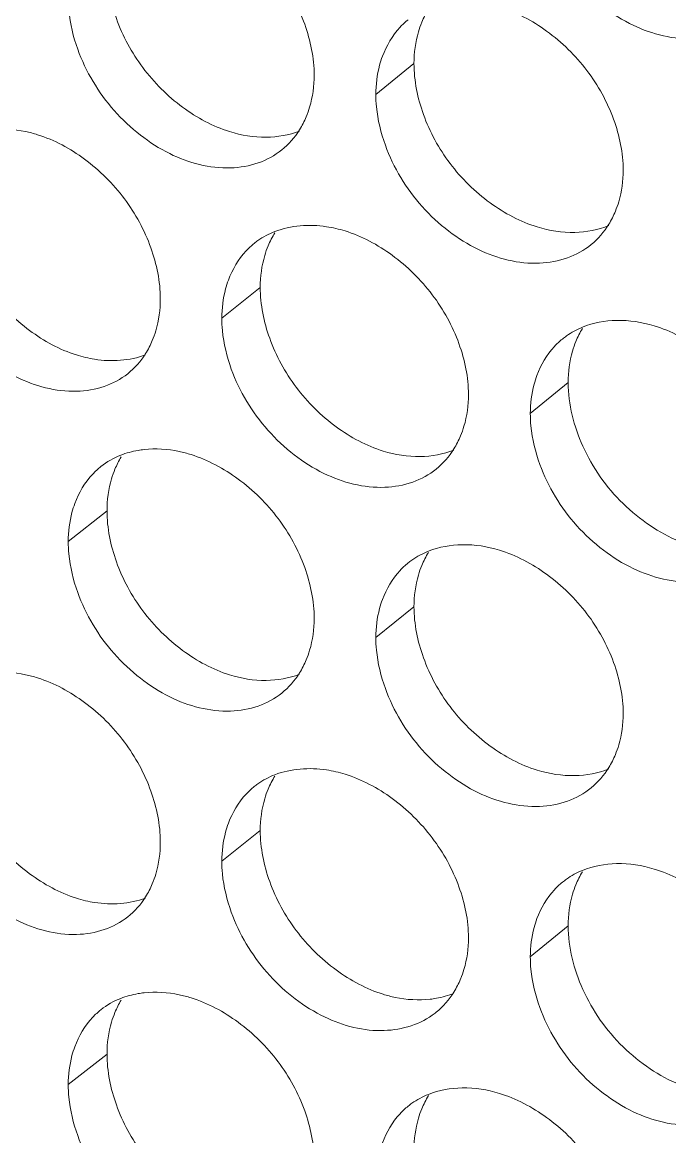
# Model space of a CAD drawing. Header units: millimetres. Extents: x 1177 to 4147, y 93 to 2194.
# Drawn here: x 2678.5 to 2687.88, y 797.82 to 813.98 of the extents above; entities that cross this region are included whole.
import ezdxf

# ---------------------------------------------------------------- set-up
doc = ezdxf.new("R2010")
doc.units = ezdxf.units.MM
doc.header["$LTSCALE"] = 0.1
doc.layers.get('0').update_dxf_attribs({"lineweight": 13})
doc.layers.add('标注', color=251, linetype='Continuous', lineweight=9)

# ---------------------------------------------------------------- blocks, each defined once
blk = doc.blocks.new('02')
at = {"layer": '标注'}
for p, q in [((4603.666, 753.241), (4602.876, 752.603)), ((4600.483, 748.606), (4599.688, 747.97)), ((4606.857, 746.634), (4606.074, 745.994)), ((4597.311, 743.978), (4596.509, 743.344)), ((4597.311, 743.978), (4596.509, 743.344)), ((4603.666, 741.991), (4602.876, 741.353)), ((4603.666, 741.991), (4602.876, 741.353)), ((4600.483, 737.356), (4599.688, 736.72)), ((4606.857, 735.384), (4606.074, 734.744)), ((4597.311, 732.728), (4596.509, 732.094))]:
    blk.add_line(p, q, dxfattribs=at)
for centre, radius, start, end in [((4606.084, 750.901), 1.893, 328.5006, 337.6837), ((4601.328, 748.31), 1.548, 125.2788, 128.7064), ((4607.73, 746.321), 1.568, 125.3028, 129.2952), ((4608.769, 746.767), 1.893, 148.546, 157.7608), ((4602.887, 746.252), 1.886, 328.3391, 337.568), ((4599.211, 744.12), 1.879, 148.8077, 157.4184), ((4599.211, 744.12), 1.879, 148.8077, 157.4184), ((4604.524, 741.687), 1.558, 125.2904, 128.9998), ((4604.524, 741.687), 1.558, 125.2904, 128.9998), ((4606.084, 739.651), 1.893, 328.5006, 337.6837), ((4606.084, 739.651), 1.893, 328.5006, 337.6837), ((4601.328, 737.06), 1.548, 125.2788, 128.7064), ((4608.769, 735.517), 1.893, 148.546, 157.7608), ((4607.73, 735.071), 1.568, 125.3028, 129.2952), ((4602.887, 735.002), 1.886, 328.3391, 337.568), ((4599.211, 732.87), 1.879, 148.8077, 157.4184), ((4603.144, 734.804), 1.559, 305.2916, 309.0538), ((4604.524, 730.437), 1.558, 125.2904, 128.9998)]:
    blk.add_arc(centre, radius, start, end, dxfattribs=at)
for points, knots in [([(4601.6, 752.999), (4601.6, 753.357), (4601.445, 754.101), (4600.896, 755.106), (4600.077, 755.916), (4599.4, 756.283), (4599.051, 756.392)], [0, 0, 0, 0, 0.239123, 0.496252, 0.755655, 1, 1, 1, 1]), ([(4606.271, 756.19), (4606.44, 755.725), (4606.839, 755.069), (4607.569, 754.401), (4608.356, 753.906), (4609.246, 753.684), (4610.062, 753.837), (4610.406, 754.029), (4610.551, 754.148)], [0, 0, 0, 0, 0.27385, 0.412176, 0.546005, 0.787007, 0.896139, 1, 1, 1, 1]), ([(4597.311, 755.228), (4597.311, 754.871), (4597.464, 754.127), (4598.01, 753.121), (4598.825, 752.308), (4599.5, 751.941), (4599.848, 751.832)], [0, 0, 0, 0, 0.239424, 0.496717, 0.755963, 1, 1, 1, 1]), ([(4596.509, 754.594), (4596.509, 754.508), (4596.528, 754.149), (4596.613, 753.795), (4596.705, 753.539)], [0, 0, 0, 0, 0.240415, 1, 1, 1, 1]), ([(4607.997, 751.032), (4607.997, 751.39), (4607.841, 752.133), (4607.288, 753.136), (4606.463, 753.943), (4605.784, 754.306), (4605.433, 754.414)], [0, 0, 0, 0, 0.238849, 0.495686, 0.755117, 1, 1, 1, 1]), ([(4603.544, 754.148), (4603.484, 754.1), (4603.257, 753.887), (4603.094, 753.61), (4603.013, 753.391)], [0, 0, 0, 0, 0.245549, 1, 1, 1, 1]), ([(4603.828, 754.095), (4603.801, 754.031), (4603.704, 753.756), (4603.666, 753.462), (4603.666, 753.241)], [0, 0, 0, 0, 0.240852, 1, 1, 1, 1]), ([(4596.705, 753.539), (4596.871, 753.076), (4597.263, 752.421), (4597.982, 751.749), (4598.756, 751.248), (4599.633, 751.014), (4600.442, 751.152), (4600.784, 751.336), (4600.928, 751.452)], [0, 0, 0, 0, 0.27488, 0.413493, 0.547431, 0.788041, 0.896698, 1, 1, 1, 1]), ([(4603.013, 753.391), (4602.99, 753.33), (4602.909, 753.076), (4602.876, 752.806), (4602.876, 752.603)], [0, 0, 0, 0, 0.241473, 1, 1, 1, 1]), ([(4603.666, 753.241), (4603.666, 752.884), (4603.82, 752.14), (4604.369, 751.136), (4605.19, 750.327), (4605.868, 749.964), (4606.218, 749.857)], [0, 0, 0, 0, 0.23915, 0.496151, 0.755426, 1, 1, 1, 1]), ([(4601.435, 752.14), (4601.462, 752.205), (4601.56, 752.481), (4601.6, 752.777), (4601.6, 752.999)], [0, 0, 0, 0, 0.240755, 1, 1, 1, 1]), ([(4602.876, 752.603), (4602.876, 752.517), (4602.895, 752.159), (4602.981, 751.805), (4603.073, 751.549)], [0, 0, 0, 0, 0.240509, 1, 1, 1, 1]), ([(4595.875, 751.768), (4595.793, 751.794), (4595.477, 751.878), (4595.144, 751.901), (4594.905, 751.875)], [0, 0, 0, 0, 0.26212, 1, 1, 1, 1]), ([(4598.415, 748.369), (4598.415, 748.727), (4598.261, 749.471), (4597.714, 750.477), (4596.897, 751.289), (4596.223, 751.658), (4595.875, 751.768)], [0, 0, 0, 0, 0.239261, 0.496538, 0.755925, 1, 1, 1, 1]), ([(4599.848, 751.832), (4600.092, 751.755), (4600.583, 751.674), (4601.078, 751.759), (4601.296, 751.844)], [0, 0, 0, 0, 0.521681, 1, 1, 1, 1]), ([(4603.073, 751.549), (4603.241, 751.085), (4603.638, 750.429), (4604.364, 749.759), (4605.147, 749.263), (4606.032, 749.037), (4606.846, 749.185), (4607.19, 749.373), (4607.334, 749.492)], [0, 0, 0, 0, 0.274191, 0.412612, 0.546477, 0.787348, 0.896324, 1, 1, 1, 1]), ([(4607.835, 750.182), (4607.862, 750.247), (4607.958, 750.52), (4607.997, 750.813), (4607.997, 751.032)], [0, 0, 0, 0, 0.241091, 1, 1, 1, 1]), ([(4594.147, 750.608), (4594.147, 750.25), (4594.3, 749.506), (4594.844, 748.499), (4595.657, 747.685), (4596.33, 747.316), (4596.677, 747.206)], [0, 0, 0, 0, 0.239562, 0.497002, 0.756233, 1, 1, 1, 1]), ([(4602.238, 749.774), (4602.112, 749.813), (4601.637, 749.925), (4601.12, 749.891), (4600.786, 749.762)], [0, 0, 0, 0, 0.268741, 1, 1, 1, 1]), ([(4606.218, 749.857), (4606.468, 749.78), (4606.972, 749.701), (4607.478, 749.795), (4607.7, 749.885)], [0, 0, 0, 0, 0.521668, 1, 1, 1, 1]), ([(4604.794, 746.387), (4604.794, 746.745), (4604.638, 747.488), (4604.087, 748.492), (4603.265, 749.301), (4602.587, 749.666), (4602.238, 749.774)], [0, 0, 0, 0, 0.238985, 0.495968, 0.755385, 1, 1, 1, 1]), ([(4600.36, 749.518), (4600.3, 749.47), (4600.07, 749.257), (4599.906, 748.978), (4599.824, 748.757)], [0, 0, 0, 0, 0.245411, 1, 1, 1, 1]), ([(4600.647, 749.465), (4600.62, 749.4), (4600.523, 749.124), (4600.483, 748.828), (4600.483, 748.606)], [0, 0, 0, 0, 0.240684, 1, 1, 1, 1]), ([(4593.535, 748.92), (4593.701, 748.458), (4594.09, 747.803), (4594.805, 747.129), (4595.574, 746.628), (4596.447, 746.389), (4597.254, 746.523), (4597.596, 746.703), (4597.74, 746.818)], [0, 0, 0, 0, 0.275228, 0.413938, 0.547913, 0.788391, 0.896887, 1, 1, 1, 1]), ([(4599.824, 748.757), (4599.801, 748.696), (4599.721, 748.442), (4599.688, 748.173), (4599.688, 747.97)], [0, 0, 0, 0, 0.241366, 1, 1, 1, 1]), ([(4600.483, 748.606), (4600.483, 748.248), (4600.637, 747.505), (4601.185, 746.5), (4602.003, 745.689), (4602.68, 745.324), (4603.028, 745.215)], [0, 0, 0, 0, 0.239286, 0.496433, 0.755694, 1, 1, 1, 1]), ([(4598.249, 747.505), (4598.277, 747.571), (4598.376, 747.848), (4598.415, 748.146), (4598.415, 748.369)], [0, 0, 0, 0, 0.240585, 1, 1, 1, 1]), ([(4599.688, 747.97), (4599.688, 747.884), (4599.706, 747.525), (4599.792, 747.172), (4599.884, 746.915)], [0, 0, 0, 0, 0.240462, 1, 1, 1, 1]), ([(4608.638, 747.81), (4608.387, 747.886), (4607.882, 747.965), (4607.376, 747.872), (4607.153, 747.781)], [0, 0, 0, 0, 0.521913, 1, 1, 1, 1]), ([(4611.209, 744.435), (4611.209, 744.792), (4611.053, 745.536), (4610.498, 746.537), (4609.671, 747.342), (4608.989, 747.704), (4608.638, 747.81)], [0, 0, 0, 0, 0.238714, 0.495406, 0.754851, 1, 1, 1, 1]), ([(4606.737, 747.535), (4606.678, 747.487), (4606.453, 747.275), (4606.292, 747), (4606.211, 746.782)], [0, 0, 0, 0, 0.245684, 1, 1, 1, 1]), ([(4607.018, 747.483), (4606.991, 747.419), (4606.896, 747.146), (4606.857, 746.853), (4606.857, 746.634)], [0, 0, 0, 0, 0.24102, 1, 1, 1, 1]), ([(4596.677, 747.206), (4596.801, 747.167), (4597.269, 747.054), (4597.779, 747.084), (4598.108, 747.209)], [0, 0, 0, 0, 0.268595, 1, 1, 1, 1]), ([(4599.884, 746.915), (4600.052, 746.452), (4600.446, 745.796), (4601.169, 745.125), (4601.947, 744.627), (4602.828, 744.397), (4603.639, 744.54), (4603.982, 744.726), (4604.127, 744.843)], [0, 0, 0, 0, 0.274535, 0.413051, 0.546952, 0.787693, 0.89651, 1, 1, 1, 1]), ([(4606.211, 746.782), (4606.188, 746.722), (4606.107, 746.467), (4606.074, 746.197), (4606.074, 745.994)], [0, 0, 0, 0, 0.24158, 1, 1, 1, 1]), ([(4606.857, 746.634), (4606.857, 746.183), (4607.098, 745.247), (4607.789, 744.266), (4608.535, 743.66), (4609.314, 743.231), (4609.984, 743.111), (4610.396, 743.159)], [0, 0, 0, 0, 0.247494, 0.513042, 0.645309, 0.772218, 1, 1, 1, 1]), ([(4604.631, 745.532), (4604.657, 745.597), (4604.754, 745.872), (4604.794, 746.166), (4604.794, 746.387)], [0, 0, 0, 0, 0.240924, 1, 1, 1, 1]), ([(4606.074, 745.994), (4606.074, 745.908), (4606.092, 745.549), (4606.178, 745.196), (4606.271, 744.94)], [0, 0, 0, 0, 0.240557, 1, 1, 1, 1]), ([(4599.051, 745.142), (4598.97, 745.168), (4598.653, 745.251), (4598.319, 745.273), (4598.079, 745.247)], [0, 0, 0, 0, 0.261997, 1, 1, 1, 1]), ([(4599.051, 745.142), (4598.97, 745.168), (4598.653, 745.251), (4598.319, 745.273), (4598.079, 745.247)], [0, 0, 0, 0, 0.261997, 1, 1, 1, 1]), ([(4598.079, 745.247), (4598.037, 745.242), (4597.873, 745.219), (4597.711, 745.176), (4597.596, 745.131)], [0, 0, 0, 0, 0.255428, 1, 1, 1, 1]), ([(4598.079, 745.247), (4598.037, 745.242), (4597.873, 745.219), (4597.711, 745.176), (4597.596, 745.131)], [0, 0, 0, 0, 0.255428, 1, 1, 1, 1]), ([(4601.6, 741.749), (4601.6, 742.107), (4601.445, 742.851), (4600.896, 743.856), (4600.077, 744.666), (4599.4, 745.033), (4599.051, 745.142)], [0, 0, 0, 0, 0.239123, 0.496252, 0.755655, 1, 1, 1, 1]), ([(4601.6, 741.749), (4601.6, 742.107), (4601.445, 742.851), (4600.896, 743.856), (4600.077, 744.666), (4599.4, 745.033), (4599.051, 745.142)], [0, 0, 0, 0, 0.239123, 0.496252, 0.755655, 1, 1, 1, 1]), ([(4603.028, 745.215), (4603.275, 745.139), (4603.773, 745.059), (4604.273, 745.148), (4604.493, 745.236)], [0, 0, 0, 0, 0.521675, 1, 1, 1, 1]), ([(4597.185, 744.896), (4597.125, 744.848), (4596.893, 744.634), (4596.727, 744.353), (4596.644, 744.13)], [0, 0, 0, 0, 0.245269, 1, 1, 1, 1]), ([(4597.185, 744.896), (4597.125, 744.848), (4596.893, 744.634), (4596.727, 744.353), (4596.644, 744.13)], [0, 0, 0, 0, 0.245269, 1, 1, 1, 1]), ([(4597.476, 744.841), (4597.449, 744.776), (4597.35, 744.499), (4597.311, 744.202), (4597.311, 743.978)], [0, 0, 0, 0, 0.240514, 1, 1, 1, 1]), ([(4597.476, 744.841), (4597.449, 744.776), (4597.35, 744.499), (4597.311, 744.202), (4597.311, 743.978)], [0, 0, 0, 0, 0.240514, 1, 1, 1, 1]), ([(4606.271, 744.94), (4606.44, 744.475), (4606.839, 743.819), (4607.569, 743.151), (4608.356, 742.656), (4609.246, 742.434), (4610.062, 742.587), (4610.406, 742.779), (4610.551, 742.898)], [0, 0, 0, 0, 0.27385, 0.412176, 0.546005, 0.787007, 0.896139, 1, 1, 1, 1]), ([(4596.644, 744.13), (4596.622, 744.07), (4596.542, 743.816), (4596.509, 743.547), (4596.509, 743.344)], [0, 0, 0, 0, 0.241259, 1, 1, 1, 1]), ([(4596.644, 744.13), (4596.622, 744.07), (4596.542, 743.816), (4596.509, 743.547), (4596.509, 743.344)], [0, 0, 0, 0, 0.241259, 1, 1, 1, 1]), ([(4597.311, 743.978), (4597.311, 743.621), (4597.464, 742.877), (4598.01, 741.871), (4598.825, 741.058), (4599.5, 740.691), (4599.848, 740.582)], [0, 0, 0, 0, 0.239424, 0.496717, 0.755963, 1, 1, 1, 1]), ([(4597.311, 743.978), (4597.311, 743.621), (4597.464, 742.877), (4598.01, 741.871), (4598.825, 741.058), (4599.5, 740.691), (4599.848, 740.582)], [0, 0, 0, 0, 0.239424, 0.496717, 0.755963, 1, 1, 1, 1]), ([(4596.509, 743.344), (4596.509, 743.258), (4596.528, 742.899), (4596.613, 742.545), (4596.705, 742.289)], [0, 0, 0, 0, 0.240415, 1, 1, 1, 1]), ([(4596.509, 743.344), (4596.509, 743.258), (4596.528, 742.899), (4596.613, 742.545), (4596.705, 742.289)], [0, 0, 0, 0, 0.240415, 1, 1, 1, 1]), ([(4605.433, 743.164), (4605.186, 743.24), (4604.687, 743.319), (4604.186, 743.231), (4603.965, 743.143)], [0, 0, 0, 0, 0.521918, 1, 1, 1, 1]), ([(4605.433, 743.164), (4605.186, 743.24), (4604.687, 743.319), (4604.186, 743.231), (4603.965, 743.143)], [0, 0, 0, 0, 0.521918, 1, 1, 1, 1]), ([(4607.997, 739.782), (4607.997, 740.14), (4607.841, 740.883), (4607.288, 741.886), (4606.463, 742.693), (4605.784, 743.056), (4605.433, 743.164)], [0, 0, 0, 0, 0.238849, 0.495686, 0.755117, 1, 1, 1, 1]), ([(4607.997, 739.782), (4607.997, 740.14), (4607.841, 740.883), (4607.288, 741.886), (4606.463, 742.693), (4605.784, 743.056), (4605.433, 743.164)], [0, 0, 0, 0, 0.238849, 0.495686, 0.755117, 1, 1, 1, 1]), ([(4603.544, 742.898), (4603.484, 742.85), (4603.257, 742.637), (4603.094, 742.36), (4603.013, 742.141)], [0, 0, 0, 0, 0.245549, 1, 1, 1, 1]), ([(4603.544, 742.898), (4603.484, 742.85), (4603.257, 742.637), (4603.094, 742.36), (4603.013, 742.141)], [0, 0, 0, 0, 0.245549, 1, 1, 1, 1]), ([(4603.828, 742.845), (4603.801, 742.781), (4603.704, 742.506), (4603.666, 742.212), (4603.666, 741.991)], [0, 0, 0, 0, 0.240852, 1, 1, 1, 1]), ([(4603.828, 742.845), (4603.801, 742.781), (4603.704, 742.506), (4603.666, 742.212), (4603.666, 741.991)], [0, 0, 0, 0, 0.240852, 1, 1, 1, 1]), ([(4596.705, 742.289), (4596.871, 741.826), (4597.263, 741.171), (4597.982, 740.499), (4598.756, 739.998), (4599.633, 739.764), (4600.442, 739.902), (4600.784, 740.086), (4600.928, 740.202)], [0, 0, 0, 0, 0.27488, 0.413493, 0.547431, 0.788041, 0.896698, 1, 1, 1, 1]), ([(4596.705, 742.289), (4596.871, 741.826), (4597.263, 741.171), (4597.982, 740.499), (4598.756, 739.998), (4599.633, 739.764), (4600.442, 739.902), (4600.784, 740.086), (4600.928, 740.202)], [0, 0, 0, 0, 0.27488, 0.413493, 0.547431, 0.788041, 0.896698, 1, 1, 1, 1]), ([(4603.013, 742.141), (4602.99, 742.08), (4602.909, 741.826), (4602.876, 741.556), (4602.876, 741.353)], [0, 0, 0, 0, 0.241473, 1, 1, 1, 1]), ([(4603.013, 742.141), (4602.99, 742.08), (4602.909, 741.826), (4602.876, 741.556), (4602.876, 741.353)], [0, 0, 0, 0, 0.241473, 1, 1, 1, 1]), ([(4603.666, 741.991), (4603.666, 741.634), (4603.82, 740.89), (4604.369, 739.886), (4605.19, 739.077), (4605.868, 738.714), (4606.218, 738.607)], [0, 0, 0, 0, 0.23915, 0.496151, 0.755426, 1, 1, 1, 1]), ([(4603.666, 741.991), (4603.666, 741.634), (4603.82, 740.89), (4604.369, 739.886), (4605.19, 739.077), (4605.868, 738.714), (4606.218, 738.607)], [0, 0, 0, 0, 0.23915, 0.496151, 0.755426, 1, 1, 1, 1]), ([(4601.435, 740.89), (4601.462, 740.955), (4601.56, 741.231), (4601.6, 741.527), (4601.6, 741.749)], [0, 0, 0, 0, 0.240755, 1, 1, 1, 1]), ([(4601.435, 740.89), (4601.462, 740.955), (4601.56, 741.231), (4601.6, 741.527), (4601.6, 741.749)], [0, 0, 0, 0, 0.240755, 1, 1, 1, 1]), ([(4602.876, 741.353), (4602.876, 741.267), (4602.895, 740.909), (4602.981, 740.555), (4603.073, 740.299)], [0, 0, 0, 0, 0.240509, 1, 1, 1, 1]), ([(4602.876, 741.353), (4602.876, 741.267), (4602.895, 740.909), (4602.981, 740.555), (4603.073, 740.299)], [0, 0, 0, 0, 0.240509, 1, 1, 1, 1]), ([(4595.875, 740.518), (4595.793, 740.544), (4595.477, 740.628), (4595.144, 740.651), (4594.905, 740.625)], [0, 0, 0, 0, 0.26212, 1, 1, 1, 1]), ([(4598.415, 737.119), (4598.415, 737.477), (4598.261, 738.221), (4597.714, 739.227), (4596.897, 740.039), (4596.223, 740.408), (4595.875, 740.518)], [0, 0, 0, 0, 0.239261, 0.496538, 0.755925, 1, 1, 1, 1]), ([(4599.848, 740.582), (4600.092, 740.505), (4600.583, 740.424), (4601.078, 740.509), (4601.296, 740.594)], [0, 0, 0, 0, 0.521681, 1, 1, 1, 1]), ([(4599.848, 740.582), (4600.092, 740.505), (4600.583, 740.424), (4601.078, 740.509), (4601.296, 740.594)], [0, 0, 0, 0, 0.521681, 1, 1, 1, 1]), ([(4603.073, 740.299), (4603.241, 739.835), (4603.638, 739.179), (4604.364, 738.509), (4605.147, 738.013), (4606.032, 737.787), (4606.846, 737.935), (4607.19, 738.123), (4607.334, 738.242)], [0, 0, 0, 0, 0.274191, 0.412612, 0.546477, 0.787348, 0.896324, 1, 1, 1, 1]), ([(4603.073, 740.299), (4603.241, 739.835), (4603.638, 739.179), (4604.364, 738.509), (4605.147, 738.013), (4606.032, 737.787), (4606.846, 737.935), (4607.19, 738.123), (4607.334, 738.242)], [0, 0, 0, 0, 0.274191, 0.412612, 0.546477, 0.787348, 0.896324, 1, 1, 1, 1]), ([(4607.835, 738.932), (4607.862, 738.997), (4607.958, 739.27), (4607.997, 739.563), (4607.997, 739.782)], [0, 0, 0, 0, 0.241091, 1, 1, 1, 1]), ([(4607.835, 738.932), (4607.862, 738.997), (4607.958, 739.27), (4607.997, 739.563), (4607.997, 739.782)], [0, 0, 0, 0, 0.241091, 1, 1, 1, 1]), ([(4594.147, 739.358), (4594.147, 739), (4594.3, 738.256), (4594.844, 737.249), (4595.657, 736.435), (4596.33, 736.066), (4596.677, 735.956)], [0, 0, 0, 0, 0.239562, 0.497002, 0.756233, 1, 1, 1, 1]), ([(4602.238, 738.524), (4602.112, 738.563), (4601.637, 738.675), (4601.12, 738.641), (4600.786, 738.512)], [0, 0, 0, 0, 0.268741, 1, 1, 1, 1]), ([(4606.218, 738.607), (4606.468, 738.53), (4606.972, 738.451), (4607.478, 738.545), (4607.7, 738.635)], [0, 0, 0, 0, 0.521668, 1, 1, 1, 1]), ([(4606.218, 738.607), (4606.468, 738.53), (4606.972, 738.451), (4607.478, 738.545), (4607.7, 738.635)], [0, 0, 0, 0, 0.521668, 1, 1, 1, 1]), ([(4604.794, 735.137), (4604.794, 735.495), (4604.638, 736.238), (4604.087, 737.242), (4603.265, 738.051), (4602.587, 738.416), (4602.238, 738.524)], [0, 0, 0, 0, 0.238985, 0.495968, 0.755385, 1, 1, 1, 1]), ([(4600.36, 738.268), (4600.3, 738.22), (4600.07, 738.007), (4599.906, 737.728), (4599.824, 737.507)], [0, 0, 0, 0, 0.245411, 1, 1, 1, 1]), ([(4600.647, 738.215), (4600.62, 738.15), (4600.523, 737.874), (4600.483, 737.578), (4600.483, 737.356)], [0, 0, 0, 0, 0.240684, 1, 1, 1, 1]), ([(4593.535, 737.67), (4593.701, 737.208), (4594.09, 736.553), (4594.805, 735.879), (4595.574, 735.378), (4596.447, 735.139), (4597.254, 735.273), (4597.596, 735.453), (4597.74, 735.568)], [0, 0, 0, 0, 0.275228, 0.413938, 0.547913, 0.788391, 0.896887, 1, 1, 1, 1]), ([(4599.824, 737.507), (4599.801, 737.446), (4599.721, 737.192), (4599.688, 736.923), (4599.688, 736.72)], [0, 0, 0, 0, 0.241366, 1, 1, 1, 1]), ([(4600.483, 737.356), (4600.483, 736.998), (4600.637, 736.255), (4601.185, 735.25), (4602.003, 734.439), (4602.68, 734.074), (4603.028, 733.965)], [0, 0, 0, 0, 0.239286, 0.496433, 0.755694, 1, 1, 1, 1]), ([(4598.249, 736.255), (4598.277, 736.321), (4598.376, 736.598), (4598.415, 736.896), (4598.415, 737.119)], [0, 0, 0, 0, 0.240585, 1, 1, 1, 1]), ([(4599.688, 736.72), (4599.688, 736.634), (4599.706, 736.275), (4599.792, 735.922), (4599.884, 735.665)], [0, 0, 0, 0, 0.240462, 1, 1, 1, 1]), ([(4608.638, 736.56), (4608.387, 736.636), (4607.882, 736.715), (4607.376, 736.622), (4607.153, 736.531)], [0, 0, 0, 0, 0.521913, 1, 1, 1, 1]), ([(4611.209, 733.185), (4611.209, 733.542), (4611.053, 734.286), (4610.498, 735.287), (4609.671, 736.092), (4608.989, 736.454), (4608.638, 736.56)], [0, 0, 0, 0, 0.238714, 0.495406, 0.754851, 1, 1, 1, 1]), ([(4606.737, 736.285), (4606.678, 736.237), (4606.453, 736.025), (4606.292, 735.75), (4606.211, 735.532)], [0, 0, 0, 0, 0.245684, 1, 1, 1, 1]), ([(4607.018, 736.233), (4606.991, 736.169), (4606.896, 735.896), (4606.857, 735.603), (4606.857, 735.384)], [0, 0, 0, 0, 0.24102, 1, 1, 1, 1]), ([(4596.677, 735.956), (4596.801, 735.917), (4597.269, 735.804), (4597.779, 735.834), (4598.108, 735.959)], [0, 0, 0, 0, 0.268595, 1, 1, 1, 1]), ([(4599.884, 735.665), (4600.048, 735.212), (4600.553, 734.368), (4601.651, 733.48), (4602.912, 733.1), (4603.742, 733.317), (4604.045, 733.531)], [0, 0, 0, 0, 0.274275, 0.545968, 0.788678, 1, 1, 1, 1]), ([(4606.211, 735.532), (4606.188, 735.472), (4606.107, 735.217), (4606.074, 734.947), (4606.074, 734.744)], [0, 0, 0, 0, 0.24158, 1, 1, 1, 1]), ([(4606.857, 735.384), (4606.857, 734.933), (4607.098, 733.997), (4607.789, 733.016), (4608.535, 732.41), (4609.314, 731.981), (4609.984, 731.861), (4610.396, 731.909)], [0, 0, 0, 0, 0.247494, 0.513042, 0.645309, 0.772218, 1, 1, 1, 1]), ([(4604.631, 734.282), (4604.657, 734.347), (4604.754, 734.622), (4604.794, 734.916), (4604.794, 735.137)], [0, 0, 0, 0, 0.240924, 1, 1, 1, 1]), ([(4606.074, 734.744), (4606.074, 734.658), (4606.092, 734.299), (4606.178, 733.946), (4606.271, 733.69)], [0, 0, 0, 0, 0.240557, 1, 1, 1, 1]), ([(4598.079, 733.997), (4598.037, 733.992), (4597.873, 733.969), (4597.711, 733.926), (4597.596, 733.881)], [0, 0, 0, 0, 0.255428, 1, 1, 1, 1]), ([(4599.051, 733.892), (4598.97, 733.918), (4598.653, 734.001), (4598.319, 734.023), (4598.079, 733.997)], [0, 0, 0, 0, 0.261997, 1, 1, 1, 1]), ([(4603.028, 733.965), (4603.11, 733.94), (4603.427, 733.858), (4603.762, 733.837), (4604.002, 733.864)], [0, 0, 0, 0, 0.261683, 1, 1, 1, 1]), ([(4604.002, 733.864), (4604.045, 733.869), (4604.212, 733.893), (4604.377, 733.939), (4604.493, 733.986)], [0, 0, 0, 0, 0.255354, 1, 1, 1, 1]), ([(4601.6, 730.499), (4601.6, 730.857), (4601.445, 731.601), (4600.896, 732.606), (4600.077, 733.416), (4599.4, 733.783), (4599.051, 733.892)], [0, 0, 0, 0, 0.239123, 0.496252, 0.755655, 1, 1, 1, 1]), ([(4597.185, 733.646), (4597.125, 733.598), (4596.893, 733.384), (4596.727, 733.103), (4596.644, 732.88)], [0, 0, 0, 0, 0.245269, 1, 1, 1, 1]), ([(4597.476, 733.591), (4597.449, 733.526), (4597.35, 733.249), (4597.311, 732.952), (4597.311, 732.728)], [0, 0, 0, 0, 0.240514, 1, 1, 1, 1]), ([(4606.271, 733.69), (4606.44, 733.225), (4606.839, 732.569), (4607.569, 731.901), (4608.356, 731.406), (4609.246, 731.184), (4610.062, 731.337), (4610.406, 731.529), (4610.551, 731.648)], [0, 0, 0, 0, 0.27385, 0.412176, 0.546005, 0.787007, 0.896139, 1, 1, 1, 1]), ([(4596.644, 732.88), (4596.622, 732.82), (4596.542, 732.566), (4596.509, 732.297), (4596.509, 732.094)], [0, 0, 0, 0, 0.241259, 1, 1, 1, 1]), ([(4597.311, 732.728), (4597.311, 732.371), (4597.464, 731.627), (4598.01, 730.621), (4598.825, 729.808), (4599.5, 729.441), (4599.848, 729.332)], [0, 0, 0, 0, 0.239424, 0.496717, 0.755963, 1, 1, 1, 1]), ([(4596.509, 732.094), (4596.509, 732.008), (4596.528, 731.649), (4596.613, 731.295), (4596.705, 731.039)], [0, 0, 0, 0, 0.240415, 1, 1, 1, 1]), ([(4605.433, 731.914), (4605.186, 731.99), (4604.687, 732.069), (4604.186, 731.981), (4603.965, 731.893)], [0, 0, 0, 0, 0.521918, 1, 1, 1, 1]), ([(4607.997, 728.532), (4607.997, 728.89), (4607.841, 729.633), (4607.288, 730.636), (4606.463, 731.443), (4605.784, 731.806), (4605.433, 731.914)], [0, 0, 0, 0, 0.238849, 0.495686, 0.755117, 1, 1, 1, 1]), ([(4603.544, 731.648), (4603.484, 731.6), (4603.257, 731.387), (4603.094, 731.11), (4603.013, 730.891)], [0, 0, 0, 0, 0.245549, 1, 1, 1, 1]), ([(4603.828, 731.595), (4603.801, 731.531), (4603.704, 731.256), (4603.666, 730.962), (4603.666, 730.741)], [0, 0, 0, 0, 0.240852, 1, 1, 1, 1]), ([(4596.705, 731.039), (4596.871, 730.576), (4597.263, 729.921), (4597.982, 729.249), (4598.756, 728.748), (4599.633, 728.514), (4600.442, 728.652), (4600.784, 728.836), (4600.928, 728.952)], [0, 0, 0, 0, 0.27488, 0.413493, 0.547431, 0.788041, 0.896698, 1, 1, 1, 1])]:
    blk.add_open_spline(points, degree=3, knots=knots, dxfattribs=at)
for points in [[(4603.966, 754.367), (4603.913, 754.28), (4603.866, 754.189), (4603.828, 754.095)], [(4601.296, 751.87), (4601.35, 751.956), (4601.396, 752.046), (4601.435, 752.14)], [(4600.928, 751.452), (4601.073, 751.568), (4601.198, 751.712), (4601.296, 751.87)], [(4607.334, 749.492), (4607.477, 749.609), (4607.601, 749.754), (4607.698, 749.912)], [(4600.786, 749.762), (4600.662, 749.714), (4600.542, 749.651), (4600.434, 749.574)], [(4600.786, 749.736), (4600.733, 749.65), (4600.686, 749.559), (4600.647, 749.465)], [(4607.153, 747.781), (4607.037, 747.734), (4606.926, 747.674), (4606.824, 747.601)], [(4598.109, 747.235), (4598.163, 747.321), (4598.21, 747.412), (4598.249, 747.505)], [(4597.74, 746.818), (4597.885, 746.933), (4598.011, 747.077), (4598.109, 747.235)], [(4604.127, 744.843), (4604.271, 744.96), (4604.395, 745.104), (4604.493, 745.262)], [(4597.596, 745.131), (4597.449, 745.073), (4597.309, 744.994), (4597.185, 744.896)], [(4597.596, 745.131), (4597.449, 745.073), (4597.309, 744.994), (4597.185, 744.896)], [(4603.965, 743.143), (4603.845, 743.095), (4603.729, 743.033), (4603.624, 742.959)], [(4603.965, 743.143), (4603.845, 743.095), (4603.729, 743.033), (4603.624, 742.959)], [(4603.966, 743.117), (4603.913, 743.03), (4603.866, 742.939), (4603.828, 742.845)], [(4603.966, 743.117), (4603.913, 743.03), (4603.866, 742.939), (4603.828, 742.845)], [(4601.296, 740.62), (4601.35, 740.706), (4601.396, 740.796), (4601.435, 740.89)], [(4601.296, 740.62), (4601.35, 740.706), (4601.396, 740.796), (4601.435, 740.89)], [(4600.928, 740.202), (4601.073, 740.318), (4601.198, 740.462), (4601.296, 740.62)], [(4600.928, 740.202), (4601.073, 740.318), (4601.198, 740.462), (4601.296, 740.62)], [(4607.334, 738.242), (4607.477, 738.359), (4607.601, 738.504), (4607.698, 738.662)], [(4607.334, 738.242), (4607.477, 738.359), (4607.601, 738.504), (4607.698, 738.662)], [(4600.786, 738.512), (4600.662, 738.464), (4600.542, 738.401), (4600.434, 738.324)], [(4600.786, 738.486), (4600.733, 738.4), (4600.686, 738.309), (4600.647, 738.215)], [(4607.153, 736.531), (4607.037, 736.484), (4606.926, 736.424), (4606.824, 736.351)], [(4598.109, 735.985), (4598.163, 736.071), (4598.21, 736.162), (4598.249, 736.255)], [(4597.74, 735.568), (4597.885, 735.683), (4598.011, 735.827), (4598.109, 735.985)], [(4604.127, 733.593), (4604.271, 733.71), (4604.395, 733.854), (4604.493, 734.012)], [(4597.596, 733.881), (4597.449, 733.823), (4597.309, 733.744), (4597.185, 733.646)], [(4603.965, 731.893), (4603.845, 731.845), (4603.729, 731.783), (4603.624, 731.709)], [(4603.966, 731.867), (4603.913, 731.78), (4603.866, 731.689), (4603.828, 731.595)]]:
    blk.add_open_spline(points, degree=3, dxfattribs=at)

msp = doc.modelspace()

# ---------------------------------------------------------------- block references
at = {"xscale": 0.7, "yscale": 0.7, "zscale": 0.7}
msp.add_blockref('02', (-538.391, 286.112), dxfattribs=at)

doc.saveas('drawing.dxf')
